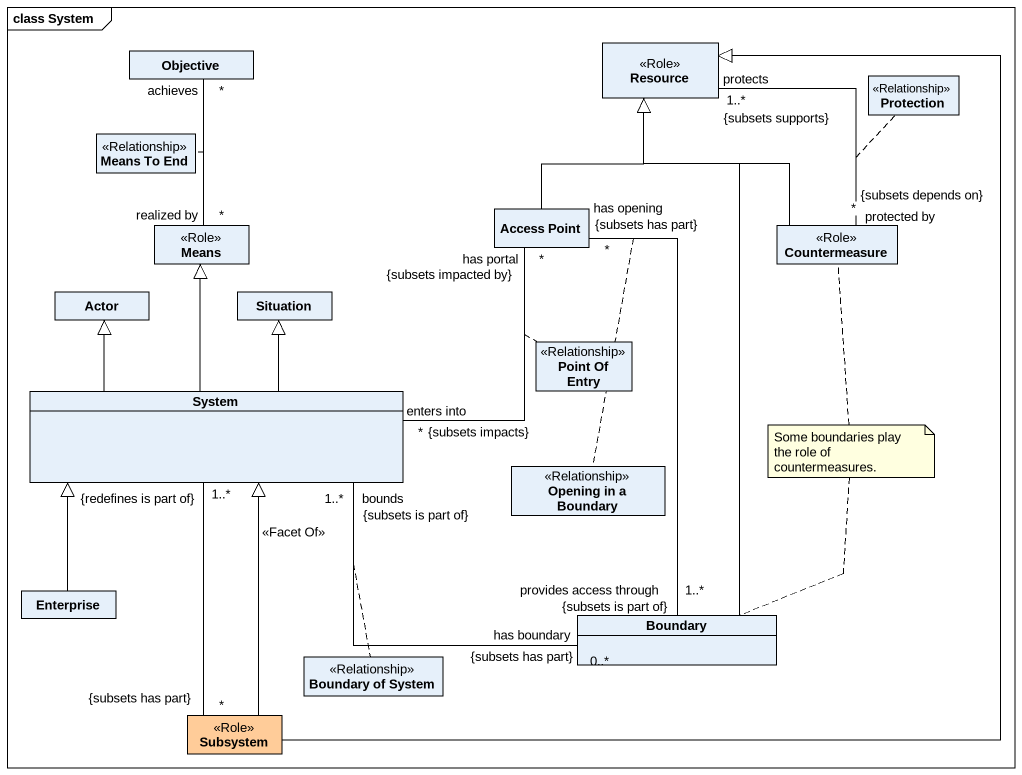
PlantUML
@startuml
mainframe class System
hide circle
hide empty members
class Objective
class Resource <<Role>>
class Protection <<Relationship>>
class "Means To End" as Means_To_End <<Relationship>>
class Means <<Role>>
class "Access Point" as Access_Point
class Countermeasure <<Role>>
class "Actor" as Actor_
class Situation
class System
class "Point Of Entry" as Point_Of_Entry <<Relationship>>
class "Opening in a Boundary" as Opening_in_a_Boundary <<Relationship>>
class Enterprise
class "Boundary of System" as Boundary_of_System <<Relationship>>
class "Boundary" as Boundary_
class Subsystem <<Role>> #FFCC99
Means "realized by\n*" -up- "achieves\n*" Objective
(Means, Objective) .. Means_To_End
Access_Point -up-|> Resource
Access_Point "has portal\n*\n{subsets impacted by}" -- "enters into\n*\n{subsets impacts}" System
(Access_Point, System) .. Point_Of_Entry
Access_Point "has opening\n*\n{subsets has part}" -- "provides access through\n1..*\n{subsets is part of}" Boundary_
(Access_Point, Boundary_) .. Opening_in_a_Boundary
Countermeasure -up-|> Resource
Countermeasure "protected by\n*\n{subsets depends on}" -up- "protects\n1..*\n{subsets supports}" Resource
(Countermeasure, Resource) .. Protection
System -up-|> Means
System -up-|> Actor_
System -up-|> Situation
System "bounds\n1..*\n{subsets is part of}" -right- "has boundary\n0..*\n{subsets has part}" Boundary_
(System, Boundary_) .. Boundary_of_System
Enterprise -up-|> System
Boundary_ -up-|> Resource
Subsystem -up-|> Resource
Subsystem -up-|> System : <<Facet Of>>
Subsystem "*\n{subsets has part}" -up- "1..*\n{redefines is part of}" System
note as N1
  Some boundaries play the role of countermeasures.
end note
N1 .. Boundary_
N1 .. Countermeasure
@enduml
